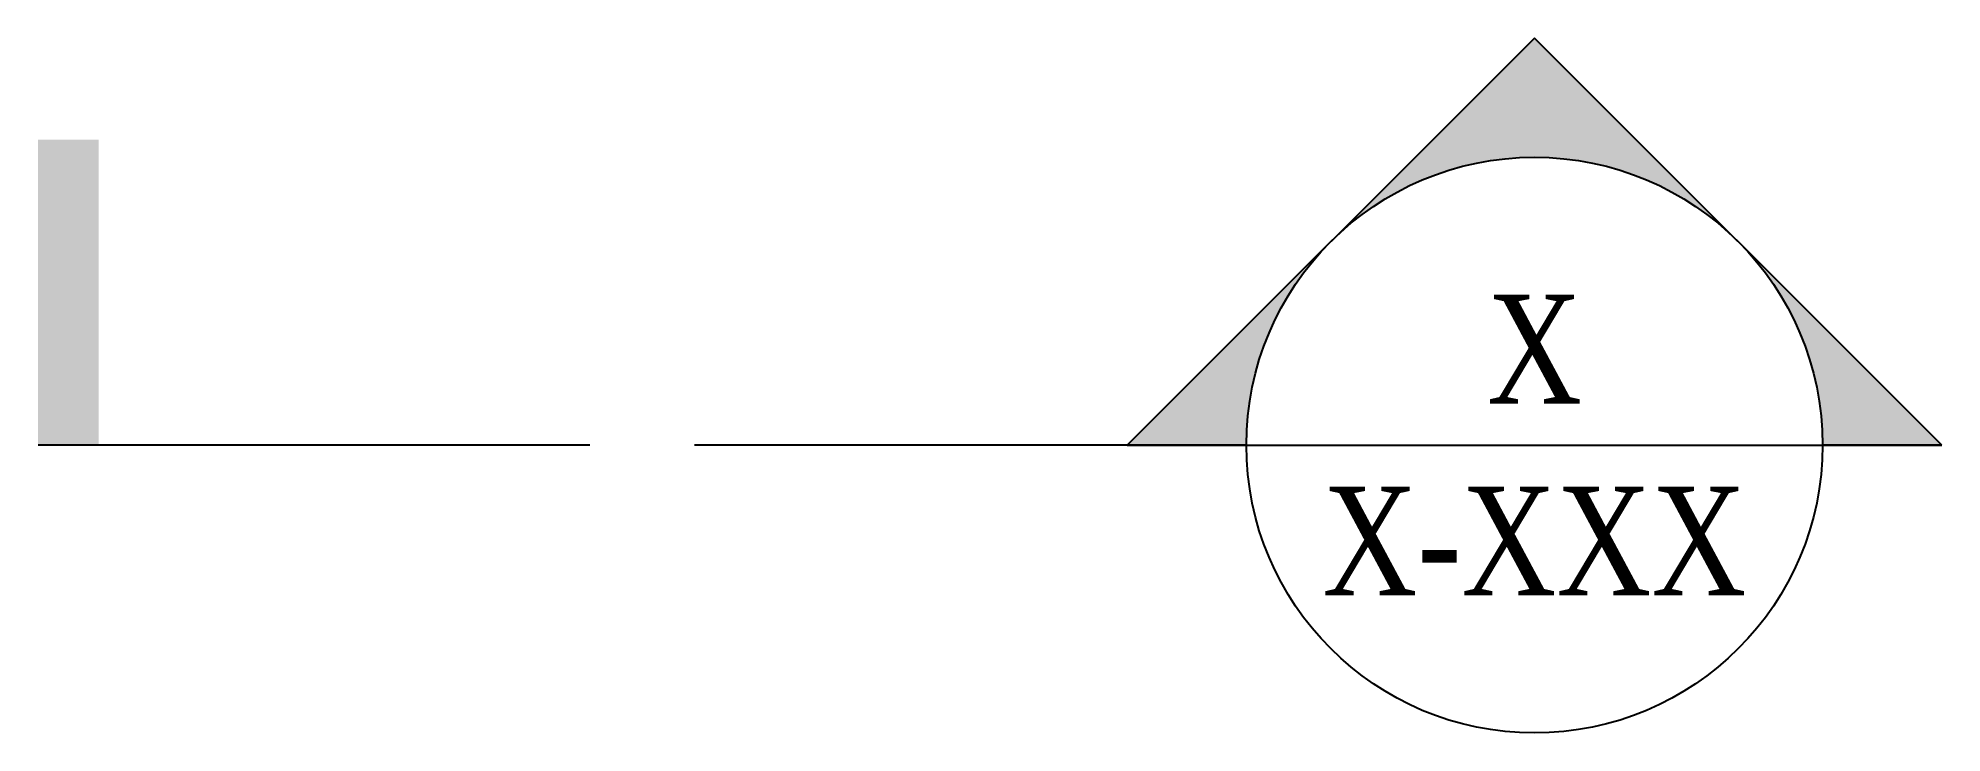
# Model space of a CAD drawing. Header units: millimetres. Extents: x -33 to 9, y -6.3 to 9.
import ezdxf
from ezdxf.enums import TextEntityAlignment as Align

# ---------------------------------------------------------------- set-up
doc = ezdxf.new("R2010")
doc.units = ezdxf.units.MM
doc.header["$MEASUREMENT"] = 0
doc.layers.add('0 @ 1', color=7, linetype='Continuous')
doc.styles.add('SerifAttr', font='times_0.ttf', dxfattribs={"width": 0.8})

# ---------------------------------------------------------------- blocks, each defined once
blk = doc.blocks.new('Section Tag')
at = {"linetype": 'ByBlock'}
h = blk.add_hatch(color=0, dxfattribs=at)
h.paths.add_polyline_path([(0, 8.98), (-4.49, 4.49, -0.414214), (4.49, 4.49)])
h.paths.add_polyline_path([(4.49, 4.49, -0.198912), (6.35, 0), (8.98, 0)])
h.paths.add_polyline_path([(-4.49, 4.49), (-8.98, 0), (-6.35, 0, -0.198912)])
at = {"linetype": 'ByBlock', "lineweight": -2}
blk.add_hatch(color=0, dxfattribs=at).paths.add_polyline_path([(-31.647, 0), (-31.647, 6.735), (-32.981, 6.735), (-32.981, 0)])
at = {"color": 0, "linetype": 'ByBlock'}
for p, q in [((0, 8.98), (-8.98, 0)), ((8.98, 0), (0, 8.98)), ((-8.98, 0), (-6.35, 0)), ((-6.35, 0), (6.35, 0)), ((8.98, 0), (6.35, 0)), ((6.35, 0), (8.98, 0))]:
    blk.add_line(p, q, dxfattribs=at)
at = {"color": 0, "linetype": 'ByBlock', "lineweight": -2}
for p, q in [((-20.819, 0), (-32.981, 0)), ((-6.35, 0), (-18.512, 0))]:
    blk.add_line(p, q, dxfattribs=at)
at = {"color": 0, "linetype": 'ByBlock'}
blk.add_circle((0, 0), 6.35, dxfattribs=at)
at = {"color": 0, "linetype": 'ByBlock', "style": 'SerifAttr', "width": 0.8}
for tag, p in [('NUMBER', (0, 2.117)), ('SHEET', (0, -2.117))]:
    blk.add_attdef(tag, text='', height=2.4, dxfattribs=at).set_placement(p, align=Align.MIDDLE)

msp = doc.modelspace()

# ---------------------------------------------------------------- block references
at = {"layer": '0 @ 1'}
msp.add_blockref('Section Tag', (0, 0), dxfattribs=at).add_auto_attribs({'NUMBER': 'X', 'SHEET': 'X-XXX'})

doc.saveas('drawing.dxf')
